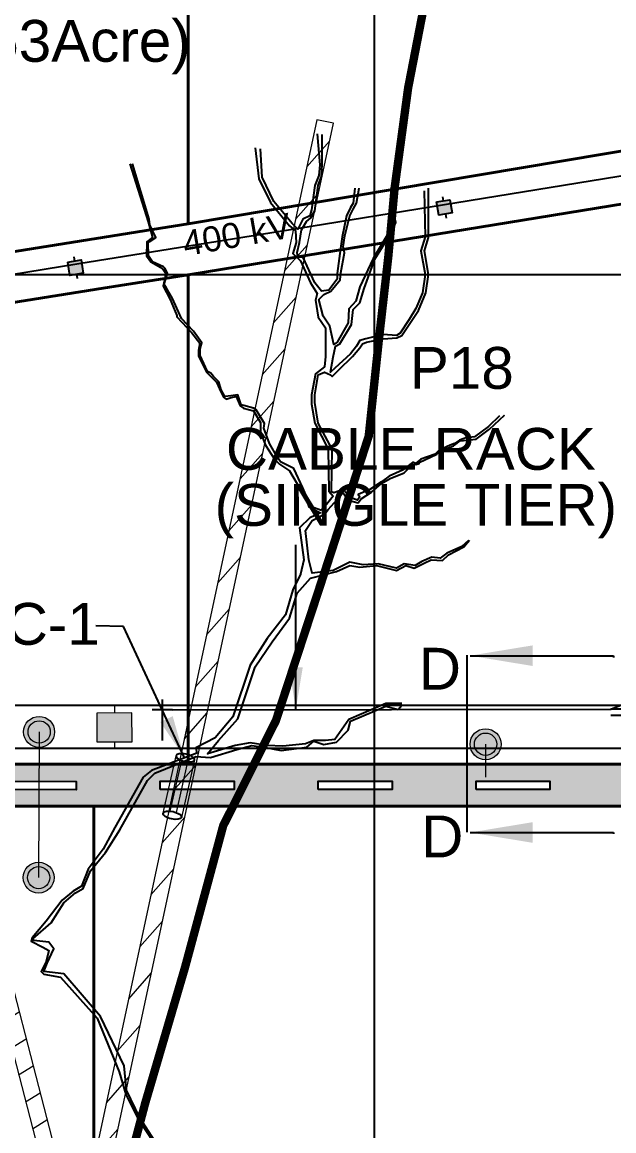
# Model space of a CAD drawing. Header units: metres. Extents: x 201400 to 215600, y 173235 to 1738400.
# Drawn here: x 207079 to 207787, y 1735476 to 1736801 of the extents above; entities that cross this region are included whole.
import ezdxf

# ---------------------------------------------------------------- set-up
doc = ezdxf.new("R2010")
doc.units = ezdxf.units.M
doc.header["$PDMODE"] = 1
doc.header["$PDSIZE"] = -10
doc.linetypes.add('PHANTOM2', pattern=[1.25, 0.625, -0.125, 0.125, -0.125, 0.125, -0.125])
doc.layers.add('250Acres', color=7, linetype='Continuous', lineweight=25)
for name, color, linetype in [('400 KV POWER LINE', 1, 'Continuous'), ('A-BLDG-FPRT', 7, 'Continuous'), ('GRID LINES', 250, 'Continuous'), ('name power lines', 1, 'Continuous'), ('Names', 1, 'Continuous'), ('TRIPLE PIPE CULVERT', 7, 'Continuous'), ('VILLAGE BOUNDARY', 6, 'Continuous')]:
    doc.layers.add(name, color=color, linetype=linetype)
doc.layers.add('STREAM', color=7, linetype='Continuous', lineweight=0, true_color=0x3dcfff)
doc.styles.get("Standard").update_dxf_attribs({"font": 'arial.ttf', "height": 50})
doc.linetypes.add('ZIGZAG', pattern='A,0.0001,-0.2,[131,ltypeshp.shx,S=0.2,R=0,X=-0.2,Y=0],-0.4,[131,ltypeshp.shx,S=0.2,R=180,X=0.2,Y=0],-0.2', length=0.8001)
doc.dimstyles.get("Standard").update_dxf_attribs({"dimtxt": 50, "dimasz": 0.18, "dimexe": 0.18, "dimexo": 0.0625, "dimgap": 0.09, "dimtad": 0, "dimtih": 1, "dimtoh": 1, "dimdec": 4, "dimzin": 0, "dimdsep": 46, "dimtxsty": 'Standard', "dimcen": 0.09, "dimadec": 0, "dimazin": 0, "dimtfac": 1, "dimtdec": 4, "dimtofl": 0, "dimtmove": 0, "dimatfit": 3, "dimfxl": 1, "dimtolj": 1, "dimtzin": 0, "dimarcsym": 0})

# ---------------------------------------------------------------- blocks, each defined once
blk = doc.blocks.new('TRIPLE PIPE CULVERT')
blk.add_ellipse((-35.2, -6.2), major_axis=(0, 11.3), ratio=0.395738)
at = {"extrusion": (0, 0, -1)}
blk.add_ellipse((35.2, -6.2), major_axis=(0, 11.3), ratio=0.395738, dxfattribs=at)
for p in [(0, -2.4), (0, -9.9)]:
    blk.add_point(p)
at = {"layer": 'name power lines', "color": 0, "linetype": 'Continuous', "lineweight": 9, "ltscale": 190}
for p, q in [((35.2, 5.2), (-35.2, 5.2)), ((31, -2.4), (-31, -2.4)), ((31, -9.9), (-31, -9.9)), ((35.2, -17.5), (-35.2, -17.5))]:
    blk.add_line(p, q, dxfattribs=at)
blk = doc.blocks.new('tmt')
at = {"layer": 'Names', "linetype": 'Continuous', "lineweight": 9, "ltscale": 50}
h = blk.add_hatch(color=253, dxfattribs=at)
h.dxf.hatch_style = 1
h.paths.add_polyline_path([(15.1, -17.1), (-22.8, 0.9), (-37.6, -30.2), (0.3, -48.3)])
at = {"layer": 'Names', "color": 253, "linetype": 'Continuous', "lineweight": 9, "ltscale": 50}
for p, q in [((0, 0), (-3.8, -8.1)), ((-18.7, -39.2), (-22.2, -46.6))]:
    blk.add_line(p, q, dxfattribs=at)
blk.add_lwpolyline([(15.1, -17.1), (-22.8, 0.9), (-37.6, -30.2), (0.3, -48.3)], close=True, dxfattribs=at)

msp = doc.modelspace()

# ---------------------------------------------------------------- hatches: boundary and pattern name
h = msp.add_hatch(color=253)
h.dxf.hatch_style = 1
h.paths.add_polyline_path([(208214.3, 1735914.5), (206660, 1735914.5), (206667.9, 1735864.5), (206866.8, 1735864.5), (207010.8, 1735864.5), (208203.2, 1735864.5), (208593.6, 1735682.5), (209447.8, 1735284.3), (209506.4, 1735312.1), (208785.3, 1735648.3)])
h.paths.add_polyline_path([(207055.6, 1735884.2), (207055.6, 1735894.2), (207143.9, 1735894.1), (207143.9, 1735884.1)], flags=16)
h.paths.add_polyline_path([(206955, 1735884.4), (206866.8, 1735884.5), (206866.8, 1735894.5), (206955.1, 1735894.4)], flags=16)
h.paths.add_polyline_path([(207244.4, 1735884.5), (207244.4, 1735894.5), (207332.7, 1735894.4), (207332.7, 1735884.4)], flags=16)
h.paths.add_polyline_path([(206766.2, 1735884.4), (206678, 1735884.5), (206678, 1735894.5), (206766.2, 1735894.4)], flags=16)
h.paths.add_polyline_path([(207433.2, 1735884.5), (207433.3, 1735894.5), (207521.5, 1735894.4), (207521.5, 1735884.4)], flags=16)
h.paths.add_polyline_path([(207622.1, 1735884.5), (207622.1, 1735894.5), (207710.3, 1735894.4), (207710.3, 1735884.4)], flags=16)
h.paths.add_polyline_path([(207810.9, 1735884.5), (207810.9, 1735894.5), (207899.2, 1735894.4), (207899.1, 1735884.4)], flags=16)
h.paths.add_polyline_path([(207999.7, 1735884.5), (207999.7, 1735894.5), (208088, 1735894.4), (208088, 1735884.4)], flags=16)
h.paths.add_polyline_path([(208213.7, 1735881.7), (208217.9, 1735890.7), (208297.9, 1735853.3), (208293.6, 1735844.2)], flags=16)
h.paths.add_polyline_path([(208367.5, 1735809.9), (208371.7, 1735819), (208451.7, 1735781.6), (208447.5, 1735772.5)], flags=16)
h.paths.add_polyline_path([(208521.3, 1735738.2), (208525.6, 1735747.3), (208605.5, 1735709.9), (208601.3, 1735700.8)], flags=16)
h.paths.add_polyline_path([(208675.1, 1735666.5), (208679.4, 1735675.6), (208759.3, 1735638.2), (208755.1, 1735629.1)], flags=16)
h.paths.add_polyline_path([(208828.9, 1735594.8), (208833.2, 1735603.9), (208913.1, 1735566.5), (208908.9, 1735557.4)], flags=16)
h.paths.add_polyline_path([(208982.8, 1735523.1), (208987, 1735532.2), (209066.9, 1735494.8), (209062.7, 1735485.7)], flags=16)
h.paths.add_polyline_path([(209136.6, 1735451.4), (209140.8, 1735460.5), (209220.8, 1735423), (209216.5, 1735414)], flags=16)
h.paths.add_polyline_path([(209290.4, 1735379.7), (209294.6, 1735388.8), (209374.6, 1735351.3), (209370.3, 1735342.3)], flags=16)
at = {"layer": 'name power lines', "linetype": 'Continuous', "ltscale": 190}
h = msp.add_hatch(color=1, dxfattribs=at)
h.paths.add_polyline_path([(201640, 1735685.8), (201655.8, 1735688), (201658, 1735672.2), (201642.2, 1735670)])
h.paths.add_polyline_path([(202044, 1735744.8), (202059.8, 1735747), (202062, 1735731.2), (202046.2, 1735729)])
h.paths.add_polyline_path([(202465, 1735801.8), (202480.8, 1735804), (202483, 1735788.2), (202467.2, 1735786)])
h.paths.add_polyline_path([(202891, 1735863.8), (202906.8, 1735866), (202909, 1735850.2), (202893.2, 1735848)])
h.paths.add_polyline_path([(203298, 1735920.8), (203313.8, 1735923), (203316, 1735907.2), (203300.2, 1735905)])
h.paths.add_polyline_path([(203725, 1735982.8), (203740.8, 1735985), (203743, 1735969.2), (203727.2, 1735967)])
h.paths.add_polyline_path([(204121, 1736037.8), (204136.8, 1736040), (204139, 1736024.2), (204123.2, 1736022)])
h.paths.add_polyline_path([(204548, 1736095.8), (204563.8, 1736098), (204566, 1736082.2), (204550.2, 1736080)])
h.paths.add_polyline_path([(204985.8, 1736168.6), (205001.6, 1736171.2), (205004.2, 1736155.4), (204988.4, 1736152.8)])
h.paths.add_polyline_path([(205407.8, 1736238.6), (205423.6, 1736241.2), (205426.2, 1736225.4), (205410.4, 1736222.8)])
h.paths.add_polyline_path([(205839.8, 1736307.6), (205855.6, 1736310.2), (205858.2, 1736294.4), (205842.4, 1736291.8)])
h.paths.add_polyline_path([(206269.8, 1736375.6), (206285.6, 1736378.2), (206288.2, 1736362.4), (206272.4, 1736359.8)])
h.paths.add_polyline_path([(206703.8, 1736446.6), (206719.6, 1736449.2), (206722.2, 1736433.4), (206706.4, 1736430.8)])
h.paths.add_polyline_path([(207133.8, 1736514.6), (207149.6, 1736517.2), (207152.2, 1736501.4), (207136.4, 1736498.8)])
h.paths.add_polyline_path([(207574.8, 1736586.6), (207590.6, 1736589.2), (207593.2, 1736573.4), (207577.4, 1736570.8)])
h.paths.add_polyline_path([(207987.8, 1736653.6), (208003.6, 1736656.2), (208006.2, 1736640.4), (207990.4, 1736637.8)])
h.paths.add_polyline_path([(208422.8, 1736723.6), (208438.6, 1736726.2), (208441.2, 1736710.4), (208425.4, 1736707.8)])
msp.add_hatch(color=1, dxfattribs=at).paths.add_polyline_path([(207574.8, 1736586.6), (207590.6, 1736589.2), (207593.2, 1736573.4), (207577.4, 1736570.8)])
at = {"layer": 'STREAM'}
h = msp.add_hatch(dxfattribs=at)
h.set_pattern_fill('ANSI31', color=256, scale=250, angle=3.4425)
h.set_pattern_definition([(48.4424688, (97922.053, -41501.233), (-23.38406254, 20.7303671), [])])
h.paths.add_polyline_path([(207431.7, 1736684.6), (207119.9, 1735230), (207139.6, 1735226.6), (207451.4, 1736680.6)])
h = msp.add_hatch(color=256, dxfattribs=at)
h.dxf.hatch_style = 1
edge = h.paths.add_edge_path()
edge.add_arc((207099.5, 1735953.2), 18.5, 0, 360)
edge = h.paths.add_edge_path()
edge.add_arc((207098.9, 1735779.1), 18.5, 0, 360)
h = msp.add_hatch(color=256, dxfattribs=at)
h.dxf.hatch_style = 1
edge = h.paths.add_edge_path()
edge.add_arc((207633.3, 1735938.5), 18.5, 0, 360)
h = msp.add_hatch(dxfattribs=at)
h.set_pattern_fill('ANSI31', color=256, scale=10, angle=-12.8183)
h.set_pattern_definition([(32.1817, (199283.48, 1731503.185), (-16.91025, 26.87203), [])])
h.paths.add_polyline_path([(207122.6, 1735124.1), (207101.3, 1735118), (207120.2, 1735231.6), (207120.5, 1735367.5), (206997.8, 1735841.2), (207018, 1735841.2), (207140.5, 1735367.5), (207140.2, 1735230)])

# ---------------------------------------------------------------- linework, layer by layer
at = {"color": 1, "linetype": 'Continuous', "ltscale": 50}
for p, q in [((207581.9, 1736592.8), (207582.7, 1736587.9)), ((207585.3, 1736572.1), (207586.1, 1736567.2)), ((207140.9, 1736520.8), (207141.7, 1736515.9)), ((207144.3, 1736500.1), (207145.1, 1736495.2))]:
    msp.add_line(p, q, dxfattribs=at)
at = {"color": 1}
for p, q in [((207246.7, 1735991.8), (207246.7, 1735943.1)), ((207258.8, 1735979.6), (207234.5, 1735979.6)), ((207807.5, 1735980.2), (207783.2, 1735980.2)), ((207807.5, 1735972.9), (207783.2, 1735972.9))]:
    msp.add_line(p, q, dxfattribs=at)
at = {"color": 1, "linetype": 'Continuous', "ltscale": 50}
for points in [[(207574.8, 1736586.6), (207590.6, 1736589.2), (207593.2, 1736573.4), (207577.4, 1736570.8), (207574.8, 1736586.6)], [(207133.8, 1736514.6), (207149.6, 1736517.2), (207152.2, 1736501.4), (207136.4, 1736498.8), (207133.8, 1736514.6)]]:
    msp.add_lwpolyline(points, dxfattribs=at)
at = {"color": 253}
for points in [[(208228.9, 1735984.8), (206650.3, 1735984.8), (204441.7, 1735270.2)], [(209512.1, 1735329.6), (208217.4, 1735933.2), (206658.4, 1735933.2), (204457.7, 1735221.2)]]:
    msp.add_lwpolyline(points, dxfattribs=at)
at = {"flags": 128}
for points in [[(207783.2, 1735980.2), (207817.5, 1735994.2)], [(207258.8, 1735979.6), (207783.2, 1735980.2)], [(208214.3, 1735914.5), (206660, 1735914.5)], [(208203.2, 1735864.5), (206667.9, 1735864.5)]]:
    msp.add_lwpolyline(points, dxfattribs=at)
at = {"layer": '250Acres', "color": 5, "lineweight": 40, "flags": 128}
for points in [[(207277.6, 1737814.5), (207265.4, 1737813.2), (207243.4, 1737714), (207220.8, 1737615.5), (207153.2, 1737659.2), (207020.4, 1737744.9), (206901.6, 1737821.1), (206916.1, 1737870.6), (206710.6, 1737917.9), (206721.2, 1737788), (206707.3, 1737661.8), (206698.6, 1737578.4), (206752.4, 1737304.9), (206795.7, 1737126.3), (206808.3, 1736973.9), (206814.5, 1736861.3), (206668.2, 1736904.1), (206668.2, 1736463), (207235, 1736553.5), (207277.6, 1736560.3)], [(207875.6, 1736596.9), (207817.5, 1736587.4), (207418.4, 1736522.5), (207397.3, 1736519), (207277.6, 1736499.5), (207277.6, 1735914.5), (207817.5, 1735914.5), (207817.5, 1736141.2), (207875.6, 1736141.2)], [(207277.6, 1736499.5), (207176, 1736483.4), (206668.2, 1736402.6), (206668.2, 1735914.5), (207235, 1735914.5), (207277.6, 1735914.5)]]:
    msp.add_lwpolyline(points, close=True, dxfattribs=at)
for points in [[(207277.6, 1737814.5), (207277.6, 1736560.3), (207875.6, 1736660.6)], [(207165, 1735294), (207165, 1735864.5), (207010.8, 1735864.5), (206866.8, 1735864.5), (206667.9, 1735864.5), (205679.1, 1735544.6)], [(208203.2, 1735864.5), (207252, 1735864.5), (207165, 1735864.5), (207165, 1735294), (207337.1, 1735229.1), (207314.8, 1735154.6), (207289, 1735085.3), (207273.5, 1735038.6), (207317.1, 1735010.8), (207378.5, 1734974.7), (207428.5, 1735065.8), (207482.4, 1735148.3), (207521.1, 1735117.1), (207681.5, 1734992), (207765.6, 1734901), (207759.7, 1734882), (207847.1, 1734834.9)]]:
    msp.add_lwpolyline(points, dxfattribs=at)
at = {"layer": '250Acres', "color": 3, "flags": 128}
msp.add_lwpolyline([(205691.2, 1735601), (206660, 1735914.5), (206668.2, 1735914.5), (207277.6, 1735914.5), (207817.5, 1735914.5), (208017.5, 1735923.1), (208215.2, 1735923.1), (208825.8, 1735629.4)], dxfattribs=at)
at = {"layer": '400 KV POWER LINE', "linetype": 'ZIGZAG', "ltscale": 50}
for points, elevation in [([(207410, 1736555.3), (207582, 1736583), (208001, 1736651), (208434, 1736720), (208858, 1736789), (208911.9, 1736797)], 309.6), ([(207410, 1736555.3), (207582, 1736583), (208001, 1736651), (208434, 1736720), (208858, 1736789), (208911.9, 1736797)], 309.6), ([(207147, 1736513), (207410, 1736555.3), (207410, 1736555.3)], 309.6), ([(207147, 1736513), (207410, 1736555.3), (207410, 1736555.3)], 309.6), ([(206378.5, 1736387.6), (207147, 1736513)], 302.5), ([(206378.5, 1736387.6), (207147, 1736513)], 302.5)]:
    msp.add_lwpolyline(points, dxfattribs=dict(at, elevation=elevation))
at = {"layer": 'A-BLDG-FPRT', "color": 2}
for points in [[(207055.6, 1735884.2), (207055.6, 1735894.2), (207143.9, 1735894.1), (207143.9, 1735884.1), (207055.6, 1735884.2)], [(207244.4, 1735884.5), (207244.4, 1735894.5), (207332.7, 1735894.4), (207332.7, 1735884.4), (207244.4, 1735884.5)], [(207433.2, 1735884.5), (207433.3, 1735894.5), (207521.5, 1735894.4), (207521.5, 1735884.4), (207433.2, 1735884.5)], [(207622.1, 1735884.5), (207622.1, 1735894.5), (207710.3, 1735894.4), (207710.3, 1735884.4), (207622.1, 1735884.5)]]:
    msp.add_lwpolyline(points, close=True, dxfattribs=at)
at = {"layer": 'GRID LINES', "color": 9, "linetype": 'Continuous'}
for p, q in [((207500, 1738300), (207500, 1730460)), ((207500, 1738300), (207500, 1730460)), ((201500, 1736500), (215500, 1736500))]:
    msp.add_line(p, q, dxfattribs=at)
at = {"layer": 'name power lines', "color": 7, "linetype": 'Continuous', "ltscale": 50, "flags": 128}
msp.add_lwpolyline([(207611.1, 1736045), (207611.1, 1735833.5)], dxfattribs=at)
at = {"layer": 'name power lines', "color": 0, "linetype": 'Continuous', "ltscale": 50}
msp.add_lwpolyline([(206669.9, 1735914.5), (207998.7, 1735914.5)], dxfattribs=at)
at = {"layer": 'STREAM'}
for p, q in [((207451.4, 1736680.6), (207431.7, 1736684.6)), ((207099.5, 1735953.2, 27.1), (207098.9, 1735779.1, 27.1)), ((207633.3, 1735938.5), (207633.1, 1735899.3))]:
    msp.add_line(p, q, dxfattribs=at)
at = {"layer": 'STREAM', "color": 151, "linetype": 'Continuous', "ltscale": 50}
msp.add_lwpolyline([(207431.7, 1736684.6), (207119.9, 1735230), (207139.6, 1735226.6), (207451.4, 1736680.6)], dxfattribs=at)
at = {"layer": 'STREAM'}
for points in [[(207431.7, 1736684.6), (207431.7, 1736684.6), (207119.9, 1735230), (207139.6, 1735226.6), (207451.3, 1736680.7), (207451.3, 1736680.7), (207441.5, 1736682.6), (207431.7, 1736684.6)], [(206997.8, 1735841.2), (207120.5, 1735367.5), (207120.2, 1735231.6), (207101.3, 1735118)], [(207018, 1735841.2), (207140.5, 1735367.5), (207140.2, 1735230), (207122.6, 1735124.1)]]:
    msp.add_lwpolyline(points, dxfattribs=at)
for points, elevation in [([(207432, 1736668), (207435, 1736631), (207434, 1736618), (207429, 1736606), (207425, 1736577), (207423, 1736570), (207415, 1736566), (207409, 1736554), (207402.1, 1736560.9), (207380, 1736587.1), (207366.1, 1736616), (207364, 1736650)], 313.5), ([(207411, 1736538), (207413.1, 1736553), (207419, 1736563), (207424, 1736567), (207429, 1736576), (207433, 1736606), (207437, 1736617), (207438, 1736631.1), (207438.1, 1736667)], 313.5), ([(207358, 1736651), (207362, 1736614), (207376, 1736586), (207399, 1736558), (207406.1, 1736552), (207407, 1736538), (207403, 1736525), (207409.1, 1736519), (207412, 1736516.1), (207424, 1736490), (207432, 1736477), (207430, 1736469), (207433, 1736449), (207442.1, 1736435.9), (207442.1, 1736402), (207440.7, 1736389.6), (207430, 1736381), (207425, 1736356), (207425, 1736345), (207429, 1736322), (207445, 1736291), (207446, 1736241), (207451.2, 1736234.9), (207440, 1736221), (207436, 1736218), (207425, 1736222), (207422, 1736228), (207415, 1736245), (207404, 1736268), (207388.1, 1736276)], 317.6), ([(207208, 1736632), (207230, 1736562.9), (207235, 1736543.9), (207228.1, 1736538.9), (207228, 1736522), (207233.1, 1736514.9), (207247, 1736507), (207251, 1736501), (207250, 1736497), (207248, 1736486), (207256, 1736470), (207264, 1736450.9), (207264, 1736449.3), (207282, 1736430), (207291.8, 1736417.7), (207290, 1736409), (207290, 1736402.1), (207300, 1736382.9), (207311.6, 1736371.2), (207315.1, 1736363), (207320, 1736353.1), (207323.1, 1736351), (207329.1, 1736353), (207335, 1736354), (207340, 1736342.9), (207344, 1736340), (207356, 1736337), (207364, 1736323), (207364, 1736311), (207370, 1736296), (207381, 1736279), (207387.1, 1736273), (207399, 1736265.1), (207412, 1736243), (207420, 1736228), (207421.9, 1736222), (207436.1, 1736215.1), (207423, 1736209), (207410.9, 1736197), (207416, 1736159), (207412.1, 1736141.9), (207403, 1736123), (207394, 1736093), (207372, 1736065), (207352, 1736033), (207331, 1735971.1), (207310, 1735946), (207287, 1735934), (207288.1, 1735928), (207234, 1735907), (207224, 1735899), (207189.9, 1735839), (207176, 1735813), (207158, 1735789), (207150, 1735769), (207140, 1735763), (207127, 1735752), (207108, 1735727), (207091, 1735707), (207090, 1735703), (207104, 1735696), (207111, 1735692), (207108, 1735679), (207102, 1735666.9), (207105.3, 1735663.9), (207125, 1735660), (207169, 1735611), (207195, 1735547), (207203, 1735520), (207217, 1735492), (207236.1, 1735462.9)], 312.9), ([(207388.1, 1736276), (207384, 1736282), (207375, 1736298), (207368, 1736316), (207369, 1736321.9), (207358.9, 1736337.9), (207356, 1736340), (207344.1, 1736343.1), (207341, 1736343.9), (207337, 1736355.9), (207328.9, 1736355), (207322, 1736354), (207321.1, 1736354.9), (207317, 1736362), (207314.3, 1736371.6), (207308, 1736378), (207304.9, 1736381.8), (207301, 1736384), (207292.1, 1736403), (207292.1, 1736411), (207294, 1736418), (207284.1, 1736432.1), (207269.8, 1736447.2), (207259, 1736471), (207251.5, 1736484.1), (207249, 1736488), (207251, 1736495), (207253.1, 1736501.2), (207250, 1736507.1), (207248.1, 1736509), (207235, 1736515), (207230.2, 1736522), (207229.9, 1736538), (207230.9, 1736538.8), (207239, 1736544), (207232, 1736559), (207231, 1736566), (207211, 1736632)], 306.3), ([(207477, 1736603.1), (207475, 1736584.9), (207471.9, 1736580), (207466.9, 1736570), (207462, 1736545), (207460, 1736531), (207456, 1736501), (207455.7, 1736494.3), (207446, 1736481), (207437, 1736480.1), (207429, 1736489.9), (207415.1, 1736520), (207408.9, 1736521), (207408, 1736526), (207411, 1736538)], 313.5), ([(207650, 1736331), (207637, 1736318), (207620, 1736305.9), (207613.9, 1736305), (207611, 1736305), (207602, 1736302), (207596, 1736298), (207591, 1736296), (207578, 1736290), (207573, 1736285), (207556, 1736279), (207549.7, 1736274.1), (207547, 1736275), (207546.1, 1736275), (207534, 1736266), (207518, 1736259), (207509, 1736252), (207495, 1736243), (207481.1, 1736237), (207483, 1736234), (207480, 1736230), (207472.1, 1736233), (207463, 1736243), (207452, 1736239), (207449, 1736240), (207450, 1736291), (207433.1, 1736322), (207429, 1736347), (207429, 1736356), (207433, 1736379.9), (207440.8, 1736383.2), (207448, 1736379.9), (207450, 1736378), (207458, 1736386), (207474, 1736402), (207483.1, 1736412.3), (207486, 1736417), (207491, 1736419), (207511, 1736422.9), (207527.1, 1736424), (207533, 1736427), (207545, 1736445), (207553.1, 1736456.9), (207562, 1736478), (207565, 1736500), (207560.1, 1736528), (207565, 1736544), (207565, 1736603)], 309.1), ([(207520.1, 1736598), (207519, 1736580), (207522, 1736562.1), (207518, 1736551), (207499, 1736519), (207483, 1736484.9), (207478, 1736468), (207470, 1736458.9), (207469, 1736442), (207456, 1736419), (207452, 1736416.1), (207447.1, 1736438), (207439, 1736450), (207434, 1736470), (207440, 1736476), (207448.1, 1736480), (207459.6, 1736493.3), (207460.3, 1736501.8), (207464.6, 1736525.9), (207463, 1736533), (207465, 1736546), (207471, 1736570.1), (207475, 1736578), (207479, 1736585), (207482, 1736603)], 314.4), ([(207560, 1736600), (207561, 1736545), (207556, 1736528.1), (207561, 1736500), (207558, 1736478), (207550, 1736459), (207542.1, 1736446), (207531.1, 1736429.9), (207527, 1736427), (207511, 1736428), (207490, 1736423), (207483, 1736421), (207479, 1736414), (207472, 1736405), (207453.1, 1736388), (207448, 1736383), (207451, 1736401), (207454, 1736414), (207459, 1736417), (207473, 1736440), (207474.9, 1736458), (207483, 1736466.1), (207488, 1736483), (207501, 1736518), (207521, 1736550), (207526, 1736562), (207522, 1736580), (207524, 1736599)], 314.7), ([(207469, 1736230), (207481, 1736227), (207484.7, 1736231.7), (207496.9, 1736239.9), (207509, 1736250), (207519.1, 1736256.1), (207536, 1736263), (207546.1, 1736273), (207550, 1736272.8), (207554.1, 1736274), (207554, 1736275), (207575, 1736285), (207579, 1736289), (207592, 1736294), (207595, 1736295), (207596, 1736296), (207603, 1736301), (207622, 1736303), (207638, 1736315), (207656.1, 1736331.9)], 304.7), ([(207613, 1736182), (207605, 1736174.6), (207586.9, 1736167), (207578.9, 1736160.9), (207569, 1736162), (207557, 1736157), (207549.1, 1736151.9), (207536, 1736153.9), (207527, 1736149), (207505, 1736154), (207487, 1736153), (207471, 1736156), (207451, 1736146), (207426, 1736143), (207421.9, 1736159), (207418, 1736194), (207426, 1736206), (207441, 1736214), (207445, 1736219), (207462.9, 1736239), (207469, 1736230), (207469, 1736230), (207469, 1736230)], 310.4), ([(207533, 1735987), (207514, 1735987), (207470, 1735967.9), (207453, 1735944), (207442, 1735943), (207428.1, 1735943), (207418, 1735939), (207391, 1735936), (207372, 1735937), (207352, 1735940), (207334, 1735937), (207301, 1735926.9), (207314, 1735943), (207337, 1735969), (207358, 1736031), (207378, 1736061), (207399, 1736089), (207408, 1736119), (207424, 1736137), (207455, 1736144.9), (207471, 1736152), (207483, 1736150.1), (207503, 1736152), (207527, 1736146), (207538, 1736152), (207548.1, 1736149), (207560, 1736154.9), (207568.1, 1736159), (207581.9, 1736158.1), (207589, 1736165), (207607.2, 1736174.3), (207614.1, 1736182.2)], 308.8), ([(207238, 1735464), (207220, 1735492), (207204, 1735525), (207201, 1735554), (207173, 1735613), (207129, 1735664), (207105, 1735667), (207109, 1735677), (207117, 1735694), (207111, 1735702), (207093, 1735704), (207092.1, 1735706), (207114, 1735725), (207128.9, 1735748.9), (207143, 1735761), (207152, 1735766), (207160.9, 1735787), (207179, 1735809), (207196, 1735836), (207229, 1735895), (207238, 1735904), (207287, 1735923.9), (207304.3, 1735922.8), (207335.9, 1735932), (207354, 1735936.9), (207372, 1735934), (207389, 1735930.9), (207419.7, 1735935.1), (207428, 1735942), (207439.9, 1735938), (207455, 1735941.1), (207468.9, 1735955.3), (207472, 1735965.9), (207514, 1735984), (207529, 1735980), (207533, 1735985)], 296.8)]:
    msp.add_lwpolyline(points, dxfattribs=dict(at, elevation=elevation))
at = {"layer": 'STREAM', "linetype": 'Continuous', "lineweight": 25}
for points, elevation in [([(207432, 1736668), (207435, 1736631), (207434, 1736618), (207429, 1736606), (207425, 1736577), (207423, 1736570), (207415, 1736566), (207409, 1736554), (207402.1, 1736560.9), (207380, 1736587.1), (207366.1, 1736616), (207364, 1736650)], 313.5), ([(207432, 1736668), (207435, 1736631), (207434, 1736618), (207429, 1736606), (207425, 1736577), (207423, 1736570), (207415, 1736566), (207409, 1736554), (207402.1, 1736560.9), (207380, 1736587.1), (207366.1, 1736616), (207364, 1736650)], 313.5), ([(207411, 1736538), (207413.1, 1736553), (207419, 1736563), (207424, 1736567), (207429, 1736576), (207433, 1736606), (207437, 1736617), (207438, 1736631.1), (207438.1, 1736667)], 313.5), ([(207411, 1736538), (207413.1, 1736553), (207419, 1736563), (207424, 1736567), (207429, 1736576), (207433, 1736606), (207437, 1736617), (207438, 1736631.1), (207438.1, 1736667)], 313.5), ([(207358, 1736651), (207362, 1736614), (207376, 1736586), (207399, 1736558), (207406.1, 1736552), (207407, 1736538), (207403, 1736525), (207409.1, 1736519), (207412, 1736516.1), (207424, 1736490), (207432, 1736477), (207430, 1736469), (207433, 1736449), (207442.1, 1736435.9), (207442.1, 1736402), (207440.7, 1736389.6), (207430, 1736381), (207425, 1736356), (207425, 1736345), (207429, 1736322), (207445, 1736291), (207446, 1736241), (207451.2, 1736234.9), (207440, 1736221), (207436, 1736218), (207425, 1736222), (207422, 1736228), (207415, 1736245), (207404, 1736268), (207388.1, 1736276)], 317.6), ([(207358, 1736651), (207362, 1736614), (207376, 1736586), (207399, 1736558), (207406.1, 1736552), (207407, 1736538), (207403, 1736525), (207409.1, 1736519), (207412, 1736516.1), (207424, 1736490), (207432, 1736477), (207430, 1736469), (207433, 1736449), (207442.1, 1736435.9), (207442.1, 1736402), (207440.7, 1736389.6), (207430, 1736381), (207425, 1736356), (207425, 1736345), (207429, 1736322), (207445, 1736291), (207446, 1736241), (207451.2, 1736234.9), (207440, 1736221), (207436, 1736218), (207425, 1736222), (207422, 1736228), (207415, 1736245), (207404, 1736268), (207388.1, 1736276)], 317.6), ([(207208, 1736632), (207230, 1736562.9), (207235, 1736543.9), (207228.1, 1736538.9), (207228, 1736522), (207233.1, 1736514.9), (207247, 1736507), (207251, 1736501), (207250, 1736497), (207248, 1736486), (207256, 1736470), (207264, 1736450.9), (207264, 1736449.3), (207282, 1736430), (207291.8, 1736417.7), (207290, 1736409), (207290, 1736402.1), (207300, 1736382.9), (207311.6, 1736371.2), (207315.1, 1736363), (207320, 1736353.1), (207323.1, 1736351), (207329.1, 1736353), (207335, 1736354), (207340, 1736342.9), (207344, 1736340), (207356, 1736337), (207364, 1736323), (207364, 1736311), (207370, 1736296), (207381, 1736279), (207387.1, 1736273), (207399, 1736265.1), (207412, 1736243), (207420, 1736228), (207421.9, 1736222), (207436.1, 1736215.1), (207423, 1736209), (207410.9, 1736197), (207416, 1736159), (207412.1, 1736141.9), (207403, 1736123), (207394, 1736093), (207372, 1736065), (207352, 1736033), (207331, 1735971.1), (207310, 1735946), (207287, 1735934), (207288.1, 1735928), (207234, 1735907), (207224, 1735899), (207189.9, 1735839), (207176, 1735813), (207158, 1735789), (207150, 1735769), (207140, 1735763), (207127, 1735752), (207108, 1735727), (207091, 1735707), (207090, 1735703), (207104, 1735696), (207111, 1735692), (207108, 1735679), (207102, 1735666.9), (207105.3, 1735663.9), (207125, 1735660), (207169, 1735611), (207195, 1735547), (207203, 1735520), (207217, 1735492), (207236.1, 1735462.9)], 312.9), ([(207208, 1736632), (207230, 1736562.9), (207235, 1736543.9), (207228.1, 1736538.9), (207228, 1736522), (207233.1, 1736514.9), (207247, 1736507), (207251, 1736501), (207250, 1736497), (207248, 1736486), (207256, 1736470), (207264, 1736450.9), (207264, 1736449.3), (207282, 1736430), (207291.8, 1736417.7), (207290, 1736409), (207290, 1736402.1), (207300, 1736382.9), (207311.6, 1736371.2), (207315.1, 1736363), (207320, 1736353.1), (207323.1, 1736351), (207329.1, 1736353), (207335, 1736354), (207340, 1736342.9), (207344, 1736340), (207356, 1736337), (207364, 1736323), (207364, 1736311), (207370, 1736296), (207381, 1736279), (207387.1, 1736273), (207399, 1736265.1), (207412, 1736243), (207420, 1736228), (207421.9, 1736222), (207436.1, 1736215.1), (207423, 1736209), (207410.9, 1736197), (207416, 1736159), (207412.1, 1736141.9), (207403, 1736123), (207394, 1736093), (207372, 1736065), (207352, 1736033), (207331, 1735971.1), (207310, 1735946), (207287, 1735934), (207288.1, 1735928), (207234, 1735907), (207224, 1735899), (207189.9, 1735839), (207176, 1735813), (207158, 1735789), (207150, 1735769), (207140, 1735763), (207127, 1735752), (207108, 1735727), (207091, 1735707), (207090, 1735703), (207104, 1735696), (207111, 1735692), (207108, 1735679), (207102, 1735666.9), (207105.3, 1735663.9), (207125, 1735660), (207169, 1735611), (207195, 1735547), (207203, 1735520), (207217, 1735492), (207236.1, 1735462.9)], 312.9), ([(207388.1, 1736276), (207384, 1736282), (207375, 1736298), (207368, 1736316), (207369, 1736321.9), (207358.9, 1736337.9), (207356, 1736340), (207344.1, 1736343.1), (207341, 1736343.9), (207337, 1736355.9), (207328.9, 1736355), (207322, 1736354), (207321.1, 1736354.9), (207317, 1736362), (207314.3, 1736371.6), (207308, 1736378), (207304.9, 1736381.8), (207301, 1736384), (207292.1, 1736403), (207292.1, 1736411), (207294, 1736418), (207284.1, 1736432.1), (207269.8, 1736447.2), (207259, 1736471), (207251.5, 1736484.1), (207249, 1736488), (207251, 1736495), (207253.1, 1736501.2), (207250, 1736507.1), (207248.1, 1736509), (207235, 1736515), (207230.2, 1736522), (207229.9, 1736538), (207230.9, 1736538.8), (207239, 1736544), (207232, 1736559), (207231, 1736566), (207211, 1736632)], 306.3), ([(207388.1, 1736276), (207384, 1736282), (207375, 1736298), (207368, 1736316), (207369, 1736321.9), (207358.9, 1736337.9), (207356, 1736340), (207344.1, 1736343.1), (207341, 1736343.9), (207337, 1736355.9), (207328.9, 1736355), (207322, 1736354), (207321.1, 1736354.9), (207317, 1736362), (207314.3, 1736371.6), (207308, 1736378), (207304.9, 1736381.8), (207301, 1736384), (207292.1, 1736403), (207292.1, 1736411), (207294, 1736418), (207284.1, 1736432.1), (207269.8, 1736447.2), (207259, 1736471), (207251.5, 1736484.1), (207249, 1736488), (207251, 1736495), (207253.1, 1736501.2), (207250, 1736507.1), (207248.1, 1736509), (207235, 1736515), (207230.2, 1736522), (207229.9, 1736538), (207230.9, 1736538.8), (207239, 1736544), (207232, 1736559), (207231, 1736566), (207211, 1736632)], 306.3), ([(207477, 1736603.1), (207475, 1736584.9), (207471.9, 1736580), (207466.9, 1736570), (207462, 1736545), (207460, 1736531), (207456, 1736501), (207455.7, 1736494.3), (207446, 1736481), (207437, 1736480.1), (207429, 1736489.9), (207415.1, 1736520), (207408.9, 1736521), (207408, 1736526), (207411, 1736538)], 313.5), ([(207477, 1736603.1), (207475, 1736584.9), (207471.9, 1736580), (207466.9, 1736570), (207462, 1736545), (207460, 1736531), (207456, 1736501), (207455.7, 1736494.3), (207446, 1736481), (207437, 1736480.1), (207429, 1736489.9), (207415.1, 1736520), (207408.9, 1736521), (207408, 1736526), (207411, 1736538)], 313.5), ([(207650, 1736331), (207637, 1736318), (207620, 1736305.9), (207613.9, 1736305), (207611, 1736305), (207602, 1736302), (207596, 1736298), (207591, 1736296), (207578, 1736290), (207573, 1736285), (207556, 1736279), (207549.7, 1736274.1), (207547, 1736275), (207546.1, 1736275), (207534, 1736266), (207518, 1736259), (207509, 1736252), (207495, 1736243), (207481.1, 1736237), (207483, 1736234), (207480, 1736230), (207472.1, 1736233), (207463, 1736243), (207452, 1736239), (207449, 1736240), (207450, 1736291), (207433.1, 1736322), (207429, 1736347), (207429, 1736356), (207433, 1736379.9), (207440.8, 1736383.2), (207448, 1736379.9), (207450, 1736378), (207458, 1736386), (207474, 1736402), (207483.1, 1736412.3), (207486, 1736417), (207491, 1736419), (207511, 1736422.9), (207527.1, 1736424), (207533, 1736427), (207545, 1736445), (207553.1, 1736456.9), (207562, 1736478), (207565, 1736500), (207560.1, 1736528), (207565, 1736544), (207565, 1736603)], 309.1), ([(207650, 1736331), (207637, 1736318), (207620, 1736305.9), (207613.9, 1736305), (207611, 1736305), (207602, 1736302), (207596, 1736298), (207591, 1736296), (207578, 1736290), (207573, 1736285), (207556, 1736279), (207549.7, 1736274.1), (207547, 1736275), (207546.1, 1736275), (207534, 1736266), (207518, 1736259), (207509, 1736252), (207495, 1736243), (207481.1, 1736237), (207483, 1736234), (207480, 1736230), (207472.1, 1736233), (207463, 1736243), (207452, 1736239), (207449, 1736240), (207450, 1736291), (207433.1, 1736322), (207429, 1736347), (207429, 1736356), (207433, 1736379.9), (207440.8, 1736383.2), (207448, 1736379.9), (207450, 1736378), (207458, 1736386), (207474, 1736402), (207483.1, 1736412.3), (207486, 1736417), (207491, 1736419), (207511, 1736422.9), (207527.1, 1736424), (207533, 1736427), (207545, 1736445), (207553.1, 1736456.9), (207562, 1736478), (207565, 1736500), (207560.1, 1736528), (207565, 1736544), (207565, 1736603)], 309.1), ([(207520.1, 1736598), (207519, 1736580), (207522, 1736562.1), (207518, 1736551), (207499, 1736519), (207483, 1736484.9), (207478, 1736468), (207470, 1736458.9), (207469, 1736442), (207456, 1736419), (207452, 1736416.1), (207447.1, 1736438), (207439, 1736450), (207434, 1736470), (207440, 1736476), (207448.1, 1736480), (207459.6, 1736493.3), (207460.3, 1736501.8), (207464.6, 1736525.9), (207463, 1736533), (207465, 1736546), (207471, 1736570.1), (207475, 1736578), (207479, 1736585), (207482, 1736603)], 314.4), ([(207520.1, 1736598), (207519, 1736580), (207522, 1736562.1), (207518, 1736551), (207499, 1736519), (207483, 1736484.9), (207478, 1736468), (207470, 1736458.9), (207469, 1736442), (207456, 1736419), (207452, 1736416.1), (207447.1, 1736438), (207439, 1736450), (207434, 1736470), (207440, 1736476), (207448.1, 1736480), (207459.6, 1736493.3), (207460.3, 1736501.8), (207464.6, 1736525.9), (207463, 1736533), (207465, 1736546), (207471, 1736570.1), (207475, 1736578), (207479, 1736585), (207482, 1736603)], 314.4), ([(207560, 1736600), (207561, 1736545), (207556, 1736528.1), (207561, 1736500), (207558, 1736478), (207550, 1736459), (207542.1, 1736446), (207531.1, 1736429.9), (207527, 1736427), (207511, 1736428), (207490, 1736423), (207483, 1736421), (207479, 1736414), (207472, 1736405), (207453.1, 1736388), (207448, 1736383), (207451, 1736401), (207454, 1736414), (207459, 1736417), (207473, 1736440), (207474.9, 1736458), (207483, 1736466.1), (207488, 1736483), (207501, 1736518), (207521, 1736550), (207526, 1736562), (207522, 1736580), (207524, 1736599)], 314.7), ([(207560, 1736600), (207561, 1736545), (207556, 1736528.1), (207561, 1736500), (207558, 1736478), (207550, 1736459), (207542.1, 1736446), (207531.1, 1736429.9), (207527, 1736427), (207511, 1736428), (207490, 1736423), (207483, 1736421), (207479, 1736414), (207472, 1736405), (207453.1, 1736388), (207448, 1736383), (207451, 1736401), (207454, 1736414), (207459, 1736417), (207473, 1736440), (207474.9, 1736458), (207483, 1736466.1), (207488, 1736483), (207501, 1736518), (207521, 1736550), (207526, 1736562), (207522, 1736580), (207524, 1736599)], 314.7), ([(207469, 1736230), (207481, 1736227), (207484.7, 1736231.7), (207496.9, 1736239.9), (207509, 1736250), (207519.1, 1736256.1), (207536, 1736263), (207546.1, 1736273), (207550, 1736272.8), (207554.1, 1736274), (207554, 1736275), (207575, 1736285), (207579, 1736289), (207592, 1736294), (207595, 1736295), (207596, 1736296), (207603, 1736301), (207622, 1736303), (207638, 1736315), (207656.1, 1736331.9)], 304.7), ([(207469, 1736230), (207481, 1736227), (207484.7, 1736231.7), (207496.9, 1736239.9), (207509, 1736250), (207519.1, 1736256.1), (207536, 1736263), (207546.1, 1736273), (207550, 1736272.8), (207554.1, 1736274), (207554, 1736275), (207575, 1736285), (207579, 1736289), (207592, 1736294), (207595, 1736295), (207596, 1736296), (207603, 1736301), (207622, 1736303), (207638, 1736315), (207656.1, 1736331.9)], 304.7), ([(207613, 1736182), (207605, 1736174.6), (207586.9, 1736167), (207578.9, 1736160.9), (207569, 1736162), (207557, 1736157), (207549.1, 1736151.9), (207536, 1736153.9), (207527, 1736149), (207505, 1736154), (207487, 1736153), (207471, 1736156), (207451, 1736146), (207426, 1736143), (207421.9, 1736159), (207418, 1736194), (207426, 1736206), (207441, 1736214), (207445, 1736219), (207462.9, 1736239), (207469, 1736230), (207469, 1736230), (207469, 1736230)], 310.4), ([(207613, 1736182), (207605, 1736174.6), (207586.9, 1736167), (207578.9, 1736160.9), (207569, 1736162), (207557, 1736157), (207549.1, 1736151.9), (207536, 1736153.9), (207527, 1736149), (207505, 1736154), (207487, 1736153), (207471, 1736156), (207451, 1736146), (207426, 1736143), (207421.9, 1736159), (207418, 1736194), (207426, 1736206), (207441, 1736214), (207445, 1736219), (207462.9, 1736239), (207469, 1736230), (207469, 1736230), (207469, 1736230)], 310.4), ([(207533, 1735987), (207514, 1735987), (207470, 1735967.9), (207453, 1735944), (207442, 1735943), (207428.1, 1735943), (207418, 1735939), (207391, 1735936), (207372, 1735937), (207352, 1735940), (207334, 1735937), (207301, 1735926.9), (207314, 1735943), (207337, 1735969), (207358, 1736031), (207378, 1736061), (207399, 1736089), (207408, 1736119), (207424, 1736137), (207455, 1736144.9), (207471, 1736152), (207483, 1736150.1), (207503, 1736152), (207527, 1736146), (207538, 1736152), (207548.1, 1736149), (207560, 1736154.9), (207568.1, 1736159), (207581.9, 1736158.1), (207589, 1736165), (207607.2, 1736174.3), (207614.1, 1736182.2)], 308.8), ([(207533, 1735987), (207514, 1735987), (207470, 1735967.9), (207453, 1735944), (207442, 1735943), (207428.1, 1735943), (207418, 1735939), (207391, 1735936), (207372, 1735937), (207352, 1735940), (207334, 1735937), (207301, 1735926.9), (207314, 1735943), (207337, 1735969), (207358, 1736031), (207378, 1736061), (207399, 1736089), (207408, 1736119), (207424, 1736137), (207455, 1736144.9), (207471, 1736152), (207483, 1736150.1), (207503, 1736152), (207527, 1736146), (207538, 1736152), (207548.1, 1736149), (207560, 1736154.9), (207568.1, 1736159), (207581.9, 1736158.1), (207589, 1736165), (207607.2, 1736174.3), (207614.1, 1736182.2)], 308.8), ([(207238, 1735464), (207220, 1735492), (207204, 1735525), (207201, 1735554), (207173, 1735613), (207129, 1735664), (207105, 1735667), (207109, 1735677), (207117, 1735694), (207111, 1735702), (207093, 1735704), (207092.1, 1735706), (207114, 1735725), (207128.9, 1735748.9), (207143, 1735761), (207152, 1735766), (207160.9, 1735787), (207179, 1735809), (207196, 1735836), (207229, 1735895), (207238, 1735904), (207287, 1735923.9), (207304.3, 1735922.8), (207335.9, 1735932), (207354, 1735936.9), (207372, 1735934), (207389, 1735930.9), (207419.7, 1735935.1), (207428, 1735942), (207439.9, 1735938), (207455, 1735941.1), (207468.9, 1735955.3), (207472, 1735965.9), (207514, 1735984), (207529, 1735980), (207533, 1735985)], 296.8), ([(207238, 1735464), (207220, 1735492), (207204, 1735525), (207201, 1735554), (207173, 1735613), (207129, 1735664), (207105, 1735667), (207109, 1735677), (207117, 1735694), (207111, 1735702), (207093, 1735704), (207092.1, 1735706), (207114, 1735725), (207128.9, 1735748.9), (207143, 1735761), (207152, 1735766), (207160.9, 1735787), (207179, 1735809), (207196, 1735836), (207229, 1735895), (207238, 1735904), (207287, 1735923.9), (207304.3, 1735922.8), (207335.9, 1735932), (207354, 1735936.9), (207372, 1735934), (207389, 1735930.9), (207419.7, 1735935.1), (207428, 1735942), (207439.9, 1735938), (207455, 1735941.1), (207468.9, 1735955.3), (207472, 1735965.9), (207514, 1735984), (207529, 1735980), (207533, 1735985)], 296.8)]:
    msp.add_lwpolyline(points, dxfattribs=dict(at, elevation=elevation))
at = {"layer": 'STREAM'}
for centre, radius in [((207099.5, 1735953.2, 27.1), 18.5), ((207099.5, 1735953.2, 27.1), 13.3), ((207633.3, 1735938.5), 18.5), ((207633.3, 1735938.5), 13.3), ((207098.9, 1735779.1, 27.1), 18.5), ((207098.9, 1735779.1, 27.1), 13.3)]:
    msp.add_circle(centre, radius, dxfattribs=at)
at = {"layer": 'VILLAGE BOUNDARY', "linetype": 'PHANTOM2', "ltscale": 50, "const_width": 10}
msp.add_lwpolyline([(207030.9, 1734692.2), (207046.5, 1734781), (207073.2, 1734913.3), (207099.7, 1735032.2), (207126.8, 1735141), (207139.9, 1735228.6), (207176.1, 1735333.8), (207205.4, 1735430.7), (207226.4, 1735509.8), (207273.9, 1735671.7), (207319.6, 1735841.1), (207382.5, 1735966.4), (207447.7, 1736165), (207493.6, 1736306.7), (207505.4, 1736418.7), (207517, 1736521), (207524.6, 1736603.6), (207540.7, 1736722.6), (207584.9, 1736950.7), (207599.6, 1737064.4), (207610.6, 1737283.7), (207585.2, 1737366.3)], dxfattribs=at)

# ---------------------------------------------------------------- block references
at = {"color": 7, "rotation": 25.48919712429494}
msp.add_blockref('tmt', (207189.5, 1735984.8), dxfattribs=at)
at = {"layer": 'TRIPLE PIPE CULVERT', "rotation": 77.30122467947902}
msp.add_blockref('TRIPLE PIPE CULVERT', (207260.4, 1735889.3, 27.1), dxfattribs=at)

# ---------------------------------------------------------------- texts
at = {"layer": '250Acres', "linetype": 'Continuous', "lineweight": 40, "ltscale": 50}
for s, p in [('250 Acre (253Acre)', (206675.2, 1736754)), ('P18', (207542.8, 1736363.2))]:
    msp.add_text(s, height=50, dxfattribs=at).set_placement(p)
at = {"layer": '400 KV POWER LINE', "linetype": 'ZIGZAG', "ltscale": 50}
msp.add_text('400 kV', height=30, rotation=9.9592, dxfattribs=at).set_placement((207274.2, 1736521.6, 309.6))
msp.add_text('400 kV', height=30, rotation=9.9592, dxfattribs=at).set_placement((207274.2, 1736521.6, 309.6))
at = {"layer": 'Names', "color": 0, "linetype": 'Continuous', "ltscale": 50}
for s, p in [('CABLE RACK ', (207322.8, 1736266.4, 310.4)), ('(SINGLE TIER) ', (207309.3, 1736199.5, 310.4)), ('D', (207553.5, 1736003.7)), ('D', (207556.3, 1735803.3))]:
    msp.add_text(s, height=50, dxfattribs=at).set_placement(p)
at = {"layer": 'Names', "color": 7, "linetype": 'Continuous', "ltscale": 50}
msp.add_text('TPC-1', height=50, dxfattribs=at).set_placement((206970.3, 1736057.3, 27.1))

# ---------------------------------------------------------------- leaders
at = {"layer": 'name power lines', "color": 7, "linetype": 'Continuous', "ltscale": 190}
for points in [[(207406.5, 1735980.4, 310.4), (207406.5, 1736176.7, 310.4)], [(207272.9, 1735923.2, 27.1), (207200.4, 1736079.1, 27.1), (207167.1, 1736079.9, 27.1)]]:
    msp.add_leader(points, dimstyle='Standard', override={"dimtxt": 24, "dimasz": 50}, dxfattribs=at)
at = {"layer": 'name power lines', "color": 7, "linetype": 'Continuous', "ltscale": 50}
for points in [[(207614.7, 1736044.3, -309.5), (207786.4, 1736044.3, -309.5), (207786.4, 1736042.2, -309.5)], [(207614.7, 1735833, -309.5), (207786.4, 1735833, -309.5), (207786.4, 1735831.6, -309.5)]]:
    msp.add_leader(points, dimstyle='Standard', override={"dimtxt": 24, "dimasz": 75}, dxfattribs=at)

doc.saveas('drawing.dxf')
